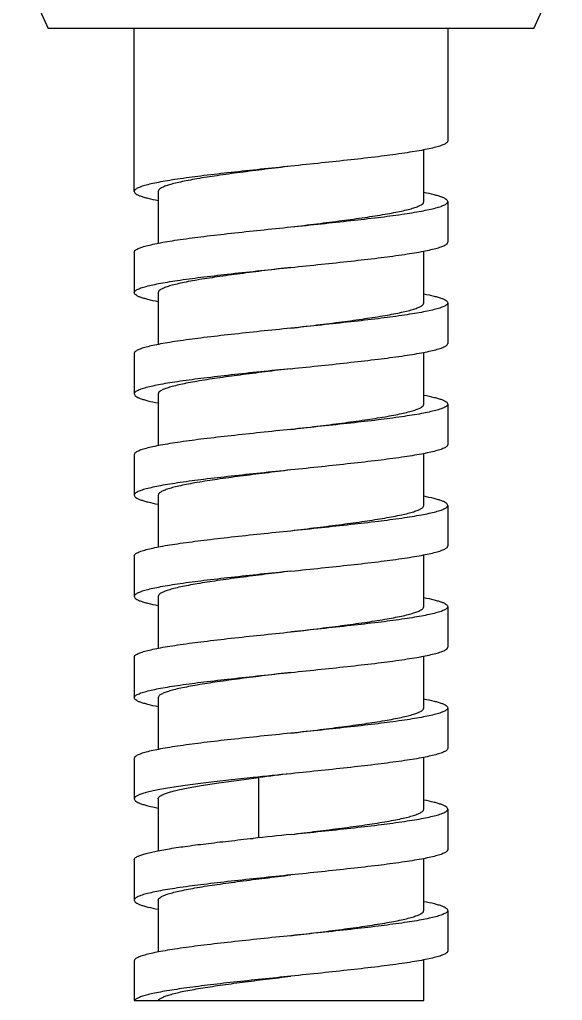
# Model space of a CAD drawing. Extents: x 0 to 1128, y 0 to 827.
# Drawn here: x 659.08 to 685.91, y 206.95 to 255.39 of the extents above; entities that cross this region are included whole.
import ezdxf

# ---------------------------------------------------------------- set-up
doc = ezdxf.new("R2010")
doc.units = 0
doc.header["$LTSCALE"] = 3
doc.header["$MEASUREMENT"] = 0
doc.layers.get('0').update_dxf_attribs({"linetype": 'CONTINUOUS'})

msp = doc.modelspace()

# ---------------------------------------------------------------- linework, layer by layer
at = {"color": 7, "linetype": 'Continuous'}
for p, q in [((684.498, 254.954), (660.498, 254.954)), ((664.748, 246.899), (664.748, 254.954)), ((680.248, 254.954), (680.248, 249.399)), ((679.064, 246.401), (679.064, 248.954)), ((665.934, 246.897), (665.934, 244.345)), ((680.248, 246.399), (680.248, 244.399)), ((664.748, 243.899), (664.748, 241.899)), ((679.063, 241.402), (679.063, 243.955)), ((665.934, 241.897), (665.934, 239.344)), ((680.248, 241.399), (680.248, 239.399)), ((664.748, 238.899), (664.748, 236.899)), ((679.063, 236.402), (679.063, 238.954)), ((665.933, 236.897), (665.933, 234.344)), ((680.248, 236.399), (680.248, 234.399)), ((679.061, 231.398), (679.061, 233.954)), ((664.748, 233.899), (664.748, 231.899)), ((665.932, 231.901), (665.932, 229.345)), ((680.248, 231.399), (680.248, 229.399)), ((664.748, 228.899), (664.748, 226.899)), ((679.062, 226.398), (679.062, 228.954)), ((665.932, 226.902), (665.932, 224.345)), ((680.248, 226.399), (680.248, 224.399)), ((664.748, 223.899), (664.748, 221.899)), ((679.062, 221.397), (679.062, 223.954)), ((665.933, 221.902), (665.933, 219.344)), ((680.248, 221.399), (680.248, 219.399)), ((679.063, 216.397), (679.063, 218.954)), ((664.748, 218.899), (664.748, 216.899)), ((670.914, 217.955), (670.629, 217.955)), ((670.915, 214.986), (670.915, 217.956)), ((665.932, 216.899), (665.932, 214.344)), ((680.248, 216.399), (680.248, 214.399)), ((664.748, 213.899), (664.748, 211.899)), ((679.065, 211.399), (679.065, 213.954)), ((665.932, 211.899), (665.932, 209.345)), ((680.248, 211.399), (680.248, 209.399)), ((664.748, 208.899), (664.748, 206.954)), ((679.065, 206.954), (679.065, 208.954)), ((664.749, 206.954), (679.066, 206.954))]:
    msp.add_line(p, q, dxfattribs=at)
for centre, radius, start, end in [((672.498, 260.954), 13.416, 153.4349, 206.5651), ((672.498, 260.954), 13.416, 333.4349, 26.5651), ((739.528, -437.464), 659.031, 95.837618, 96.000983), ((743.313, -366.662), 589.083, 96.904291, 97.059481), ((730.924, -357.417), 575.539, 95.826407, 96.013471)]:
    msp.add_arc(centre, radius, start, end, dxfattribs=at)
for points, knots in [([(680.248, 249.399), (680.248, 249.371), (680.219, 249.324), (680.161, 249.278), (680.064, 249.221), (679.894, 249.154), (679.638, 249.078), (679.313, 249.002), (678.922, 248.925), (678.471, 248.848), (677.758, 248.74), (676.75, 248.608), (675.427, 248.456), (673.991, 248.303), (673.002, 248.201), (672.498, 248.149)], [0, 0, 0, 0, 0.010934, 0.018611, 0.028193, 0.053531, 0.087366, 0.129606, 0.179971, 0.238039, 0.303301, 0.452939, 0.623324, 0.808011, 1, 1, 1, 1]), ([(672.498, 248.149), (671.994, 248.098), (671.005, 247.996), (669.57, 247.843), (668.247, 247.69), (667.238, 247.559), (666.526, 247.451), (666.074, 247.374), (665.684, 247.297), (665.359, 247.22), (665.102, 247.144), (664.933, 247.078), (664.835, 247.021), (664.777, 246.975), (664.748, 246.928), (664.748, 246.899)], [0, 0, 0, 0, 0.191985, 0.376667, 0.547053, 0.696692, 0.761956, 0.820024, 0.870388, 0.912628, 0.946465, 0.971805, 0.981387, 0.989066, 1, 1, 1, 1]), ([(672.498, 248.149), (672.07, 248.098), (671.231, 247.996), (670.013, 247.843), (668.89, 247.689), (668.035, 247.558), (667.431, 247.45), (667.049, 247.372), (666.718, 247.295), (666.444, 247.219), (666.224, 247.141), (666.05, 247.061), (665.93, 246.964), (665.931, 246.897)], [0, 0, 0, 0, 0.191441, 0.375613, 0.545538, 0.694825, 0.759965, 0.817966, 0.868328, 0.910665, 0.944726, 0.970506, 1, 1, 1, 1]), ([(664.748, 246.899), (664.748, 246.854), (664.817, 246.786), (664.927, 246.726), (665.06, 246.67), (665.228, 246.616), (665.522, 246.537), (665.761, 246.487), (665.932, 246.454)], [0, 0, 0, 0, 0.103845, 0.188332, 0.298407, 0.434837, 0.597557, 1, 1, 1, 1]), ([(680.248, 246.399), (680.248, 246.444), (680.18, 246.513), (680.07, 246.573), (679.936, 246.628), (679.768, 246.682), (679.475, 246.762), (679.236, 246.812), (679.066, 246.845)], [0, 0, 0, 0, 0.103865, 0.188357, 0.298432, 0.434862, 0.597582, 1, 1, 1, 1]), ([(672.498, 245.149), (672.926, 245.201), (673.765, 245.303), (674.984, 245.456), (676.107, 245.609), (676.962, 245.741), (677.566, 245.849), (677.948, 245.926), (678.279, 246.004), (678.553, 246.08), (678.773, 246.158), (678.947, 246.238), (679.067, 246.335), (679.065, 246.401)], [0, 0, 0, 0, 0.191461, 0.37565, 0.545587, 0.694878, 0.760021, 0.818017, 0.868378, 0.9107, 0.94475, 0.970513, 1, 1, 1, 1]), ([(672.498, 245.149), (673.002, 245.201), (673.991, 245.303), (675.427, 245.456), (676.75, 245.608), (677.758, 245.74), (678.471, 245.848), (678.922, 245.925), (679.313, 246.002), (679.638, 246.078), (679.894, 246.154), (680.064, 246.221), (680.161, 246.278), (680.219, 246.324), (680.248, 246.371), (680.248, 246.399)], [0, 0, 0, 0, 0.19199, 0.376677, 0.547061, 0.696699, 0.761961, 0.820029, 0.870394, 0.912634, 0.946468, 0.971807, 0.981388, 0.989066, 1, 1, 1, 1]), ([(664.748, 243.899), (664.748, 243.928), (664.777, 243.975), (664.835, 244.021), (664.933, 244.078), (665.102, 244.144), (665.359, 244.22), (665.684, 244.297), (666.074, 244.374), (666.526, 244.451), (667.238, 244.559), (668.246, 244.69), (669.57, 244.843), (671.005, 244.996), (671.994, 245.098), (672.498, 245.149)], [0, 0, 0, 0, 0.010934, 0.018613, 0.028196, 0.053535, 0.087371, 0.12961, 0.179972, 0.238039, 0.3033, 0.452937, 0.623324, 0.808009, 1, 1, 1, 1]), ([(672.498, 243.149), (673.002, 243.201), (673.991, 243.302), (675.427, 243.456), (676.75, 243.608), (677.758, 243.74), (678.471, 243.848), (678.922, 243.925), (679.313, 244.002), (679.638, 244.078), (679.894, 244.155), (680.064, 244.221), (680.161, 244.278), (680.219, 244.324), (680.248, 244.37), (680.248, 244.399)], [0, 0, 0, 0, 0.191993, 0.376672, 0.547058, 0.696698, 0.761963, 0.820034, 0.8704, 0.912643, 0.946476, 0.971815, 0.981394, 0.989066, 1, 1, 1, 1]), ([(664.748, 241.899), (664.748, 241.928), (664.777, 241.975), (664.835, 242.021), (664.933, 242.078), (665.102, 242.144), (665.359, 242.22), (665.684, 242.297), (666.074, 242.374), (666.526, 242.451), (667.238, 242.559), (668.247, 242.69), (669.57, 242.843), (671.005, 242.996), (671.994, 243.098), (672.498, 243.149)], [0, 0, 0, 0, 0.010931, 0.018603, 0.028182, 0.05352, 0.087354, 0.129597, 0.179964, 0.238034, 0.303298, 0.452938, 0.623321, 0.808004, 1, 1, 1, 1]), ([(672.498, 243.149), (672.07, 243.098), (671.231, 242.996), (670.012, 242.842), (668.889, 242.689), (668.034, 242.558), (667.43, 242.45), (667.048, 242.372), (666.717, 242.295), (666.443, 242.219), (666.223, 242.141), (666.05, 242.061), (665.93, 241.963), (665.931, 241.897)], [0, 0, 0, 0, 0.191485, 0.375694, 0.545647, 0.694945, 0.760084, 0.818079, 0.868431, 0.910751, 0.94479, 0.970544, 1, 1, 1, 1]), ([(665.928, 241.455), (665.758, 241.488), (665.519, 241.538), (665.227, 241.617), (665.059, 241.671), (664.926, 241.726), (664.816, 241.786), (664.748, 241.855), (664.748, 241.899)], [0, 0, 0, 0, 0.402317, 0.56502, 0.701405, 0.811506, 0.89602, 1, 1, 1, 1]), ([(679.07, 241.844), (679.24, 241.811), (679.478, 241.761), (679.77, 241.682), (679.937, 241.628), (680.071, 241.572), (680.18, 241.513), (680.248, 241.444), (680.248, 241.399)], [0, 0, 0, 0, 0.402307, 0.564999, 0.701374, 0.811467, 0.895982, 1, 1, 1, 1]), ([(672.498, 240.149), (672.926, 240.201), (673.766, 240.303), (674.984, 240.456), (676.107, 240.609), (676.963, 240.741), (677.566, 240.849), (677.949, 240.927), (678.28, 241.004), (678.553, 241.08), (678.773, 241.158), (678.947, 241.238), (679.067, 241.335), (679.065, 241.402)], [0, 0, 0, 0, 0.191491, 0.375706, 0.545662, 0.694962, 0.760101, 0.818095, 0.868447, 0.910762, 0.944798, 0.970547, 1, 1, 1, 1]), ([(680.248, 241.399), (680.248, 241.37), (680.219, 241.324), (680.161, 241.278), (680.064, 241.221), (679.894, 241.155), (679.638, 241.078), (679.313, 241.002), (678.922, 240.925), (678.471, 240.848), (677.758, 240.74), (676.75, 240.608), (675.427, 240.456), (673.991, 240.302), (673.002, 240.201), (672.498, 240.149)], [0, 0, 0, 0, 0.010934, 0.018606, 0.028185, 0.053524, 0.087356, 0.129598, 0.179963, 0.238032, 0.303296, 0.452935, 0.62332, 0.808003, 1, 1, 1, 1]), ([(672.498, 240.149), (671.994, 240.098), (671.005, 239.996), (669.57, 239.843), (668.247, 239.69), (667.238, 239.559), (666.526, 239.451), (666.074, 239.374), (665.684, 239.297), (665.359, 239.22), (665.102, 239.144), (664.933, 239.078), (664.835, 239.021), (664.777, 238.975), (664.748, 238.928), (664.748, 238.899)], [0, 0, 0, 0, 0.191995, 0.376677, 0.547059, 0.696699, 0.761964, 0.820035, 0.870402, 0.912645, 0.94648, 0.971818, 0.981397, 0.989069, 1, 1, 1, 1]), ([(672.498, 238.149), (673.002, 238.201), (673.991, 238.302), (675.427, 238.456), (676.75, 238.608), (677.758, 238.74), (678.471, 238.848), (678.922, 238.925), (679.313, 239.002), (679.638, 239.078), (679.894, 239.155), (680.064, 239.221), (680.161, 239.278), (680.219, 239.324), (680.248, 239.37), (680.248, 239.399)], [0, 0, 0, 0, 0.191991, 0.376676, 0.547063, 0.696701, 0.761964, 0.820033, 0.870399, 0.912644, 0.946479, 0.971819, 0.981398, 0.98907, 1, 1, 1, 1]), ([(672.498, 238.149), (671.994, 238.098), (671.005, 237.996), (669.57, 237.843), (668.247, 237.69), (667.238, 237.559), (666.526, 237.451), (666.074, 237.374), (665.684, 237.297), (665.359, 237.22), (665.102, 237.144), (664.933, 237.078), (664.835, 237.021), (664.777, 236.975), (664.748, 236.928), (664.748, 236.899)], [0, 0, 0, 0, 0.19199, 0.376674, 0.547057, 0.696698, 0.761962, 0.820032, 0.870395, 0.912634, 0.946468, 0.971806, 0.981388, 0.989066, 1, 1, 1, 1]), ([(672.498, 238.149), (672.07, 238.098), (671.231, 237.996), (670.012, 237.842), (668.889, 237.689), (668.034, 237.558), (667.43, 237.45), (667.048, 237.372), (666.717, 237.295), (666.443, 237.219), (666.223, 237.141), (666.05, 237.061), (665.929, 236.963), (665.931, 236.897)], [0, 0, 0, 0, 0.191486, 0.375697, 0.545651, 0.694949, 0.760086, 0.818084, 0.868433, 0.910753, 0.944787, 0.970541, 1, 1, 1, 1]), ([(664.748, 236.899), (664.748, 236.854), (664.817, 236.786), (664.926, 236.726), (665.06, 236.67), (665.228, 236.616), (665.521, 236.537), (665.76, 236.487), (665.931, 236.454)], [0, 0, 0, 0, 0.103865, 0.188355, 0.298429, 0.434858, 0.597574, 1, 1, 1, 1]), ([(679.069, 236.844), (679.239, 236.811), (679.478, 236.761), (679.77, 236.682), (679.937, 236.628), (680.071, 236.572), (680.18, 236.513), (680.248, 236.444), (680.248, 236.399)], [0, 0, 0, 0, 0.40233, 0.565035, 0.701421, 0.811516, 0.896031, 1, 1, 1, 1]), ([(672.498, 235.149), (672.926, 235.201), (673.766, 235.303), (674.984, 235.456), (676.107, 235.609), (676.962, 235.741), (677.566, 235.849), (677.949, 235.926), (678.279, 236.004), (678.553, 236.08), (678.773, 236.158), (678.947, 236.238), (679.067, 236.335), (679.065, 236.402)], [0, 0, 0, 0, 0.191474, 0.375674, 0.54562, 0.694916, 0.760056, 0.818051, 0.868408, 0.91073, 0.944776, 0.970535, 1, 1, 1, 1]), ([(680.248, 236.399), (680.248, 236.37), (680.219, 236.324), (680.161, 236.278), (680.064, 236.221), (679.894, 236.155), (679.638, 236.078), (679.313, 236.002), (678.922, 235.925), (678.471, 235.848), (677.758, 235.74), (676.75, 235.608), (675.427, 235.456), (673.991, 235.302), (673.002, 235.201), (672.498, 235.149)], [0, 0, 0, 0, 0.01093, 0.018602, 0.028181, 0.053521, 0.087356, 0.1296, 0.179965, 0.238033, 0.303294, 0.45293, 0.623318, 0.808005, 1, 1, 1, 1]), ([(672.498, 235.149), (671.994, 235.098), (671.005, 234.996), (669.57, 234.843), (668.247, 234.69), (667.238, 234.559), (666.526, 234.451), (666.074, 234.374), (665.684, 234.297), (665.359, 234.22), (665.102, 234.144), (664.933, 234.078), (664.835, 234.021), (664.777, 233.975), (664.748, 233.928), (664.748, 233.899)], [0, 0, 0, 0, 0.191996, 0.376678, 0.547061, 0.696702, 0.761967, 0.820037, 0.870403, 0.912645, 0.946476, 0.971814, 0.981393, 0.989065, 1, 1, 1, 1]), ([(680.248, 234.399), (680.248, 234.371), (680.219, 234.324), (680.161, 234.278), (680.064, 234.221), (679.894, 234.154), (679.638, 234.078), (679.313, 234.002), (678.922, 233.925), (678.471, 233.848), (677.758, 233.74), (676.75, 233.608), (675.427, 233.456), (673.991, 233.303), (673.002, 233.201), (672.498, 233.149)], [0, 0, 0, 0, 0.010934, 0.018612, 0.028194, 0.053533, 0.087368, 0.129609, 0.179975, 0.238044, 0.303305, 0.452942, 0.623326, 0.808013, 1, 1, 1, 1]), ([(672.498, 233.149), (671.994, 233.098), (671.005, 232.996), (669.57, 232.843), (668.247, 232.69), (667.238, 232.559), (666.526, 232.451), (666.074, 232.374), (665.684, 232.297), (665.359, 232.22), (665.102, 232.144), (664.933, 232.078), (664.835, 232.021), (664.777, 231.975), (664.748, 231.928), (664.748, 231.899)], [0, 0, 0, 0, 0.191986, 0.376667, 0.547053, 0.696693, 0.761956, 0.820025, 0.870389, 0.912628, 0.946465, 0.971805, 0.981387, 0.989066, 1, 1, 1, 1]), ([(672.498, 233.149), (672.072, 233.098), (671.235, 232.996), (670.02, 232.843), (668.899, 232.691), (668.046, 232.56), (667.442, 232.452), (667.059, 232.374), (666.728, 232.298), (666.452, 232.221), (666.233, 232.145), (666.089, 232.079), (666.006, 232.022), (665.955, 231.975), (665.932, 231.929), (665.931, 231.901)], [0, 0, 0, 0, 0.190779, 0.374357, 0.543821, 0.692836, 0.757926, 0.815936, 0.866367, 0.908833, 0.943082, 0.969107, 0.97917, 0.987449, 1, 1, 1, 1]), ([(664.748, 231.899), (664.748, 231.855), (664.817, 231.786), (664.926, 231.726), (665.06, 231.671), (665.227, 231.616), (665.52, 231.537), (665.759, 231.487), (665.929, 231.454)], [0, 0, 0, 0, 0.103903, 0.188396, 0.298468, 0.434888, 0.597593, 1, 1, 1, 1]), ([(680.248, 231.399), (680.248, 231.444), (680.18, 231.513), (680.07, 231.573), (679.936, 231.628), (679.768, 231.683), (679.474, 231.762), (679.235, 231.812), (679.064, 231.845)], [0, 0, 0, 0, 0.10382, 0.188309, 0.298361, 0.434745, 0.597443, 1, 1, 1, 1]), ([(672.498, 230.149), (673.002, 230.201), (673.991, 230.303), (675.427, 230.456), (676.75, 230.608), (677.758, 230.74), (678.471, 230.848), (678.922, 230.925), (679.313, 231.002), (679.638, 231.078), (679.894, 231.154), (680.064, 231.221), (680.161, 231.278), (680.219, 231.324), (680.248, 231.371), (680.248, 231.399)], [0, 0, 0, 0, 0.191988, 0.376675, 0.547058, 0.696695, 0.761957, 0.820026, 0.870391, 0.912632, 0.946467, 0.971806, 0.981388, 0.989066, 1, 1, 1, 1]), ([(672.498, 230.149), (672.925, 230.201), (673.762, 230.303), (674.978, 230.455), (676.099, 230.608), (676.953, 230.74), (677.556, 230.848), (677.939, 230.925), (678.27, 231.001), (678.546, 231.078), (678.765, 231.154), (678.909, 231.221), (678.991, 231.278), (679.042, 231.325), (679.065, 231.37), (679.065, 231.398)], [0, 0, 0, 0, 0.190882, 0.374549, 0.544077, 0.693121, 0.758209, 0.8162, 0.866609, 0.909037, 0.943249, 0.969218, 0.979252, 0.987503, 1, 1, 1, 1]), ([(664.748, 228.899), (664.748, 228.928), (664.777, 228.975), (664.835, 229.021), (664.933, 229.078), (665.102, 229.144), (665.359, 229.22), (665.684, 229.297), (666.074, 229.374), (666.526, 229.451), (667.238, 229.559), (668.246, 229.69), (669.57, 229.843), (671.005, 229.996), (671.994, 230.098), (672.498, 230.149)], [0, 0, 0, 0, 0.010934, 0.018613, 0.028195, 0.053535, 0.087371, 0.129609, 0.179972, 0.238039, 0.3033, 0.452937, 0.623324, 0.808009, 1, 1, 1, 1]), ([(672.498, 228.149), (673.002, 228.201), (673.991, 228.303), (675.427, 228.456), (676.75, 228.608), (677.758, 228.74), (678.471, 228.848), (678.922, 228.925), (679.313, 229.002), (679.638, 229.078), (679.894, 229.154), (680.064, 229.221), (680.161, 229.278), (680.219, 229.324), (680.248, 229.371), (680.248, 229.399)], [0, 0, 0, 0, 0.191986, 0.376665, 0.547053, 0.696695, 0.761959, 0.820025, 0.870386, 0.912625, 0.946459, 0.971806, 0.98139, 0.989066, 1, 1, 1, 1]), ([(672.498, 228.149), (671.994, 228.098), (671.005, 227.996), (669.57, 227.843), (668.246, 227.69), (667.238, 227.559), (666.526, 227.451), (666.074, 227.374), (665.684, 227.297), (665.359, 227.22), (665.102, 227.144), (664.933, 227.078), (664.835, 227.021), (664.777, 226.975), (664.748, 226.928), (664.748, 226.899)], [0, 0, 0, 0, 0.191991, 0.376677, 0.547059, 0.696699, 0.761961, 0.82003, 0.870394, 0.912634, 0.946468, 0.971806, 0.981388, 0.989066, 1, 1, 1, 1]), ([(672.498, 228.149), (672.072, 228.098), (671.235, 227.996), (670.021, 227.844), (668.901, 227.691), (668.047, 227.56), (667.444, 227.452), (667.061, 227.375), (666.73, 227.298), (666.453, 227.222), (666.234, 227.146), (666.09, 227.079), (666.007, 227.022), (665.956, 226.975), (665.932, 226.93), (665.931, 226.902)], [0, 0, 0, 0, 0.190717, 0.374241, 0.543666, 0.692666, 0.757758, 0.815775, 0.866223, 0.908711, 0.942993, 0.969053, 0.979136, 0.987434, 1, 1, 1, 1]), ([(664.748, 226.899), (664.748, 226.854), (664.817, 226.786), (664.927, 226.726), (665.06, 226.67), (665.228, 226.616), (665.521, 226.537), (665.761, 226.487), (665.932, 226.454)], [0, 0, 0, 0, 0.103853, 0.188347, 0.298424, 0.434859, 0.597583, 1, 1, 1, 1]), ([(679.068, 226.844), (679.238, 226.811), (679.477, 226.761), (679.769, 226.682), (679.937, 226.628), (680.07, 226.572), (680.18, 226.513), (680.248, 226.444), (680.248, 226.399)], [0, 0, 0, 0, 0.402421, 0.565166, 0.701573, 0.811667, 0.896149, 1, 1, 1, 1]), ([(680.248, 226.399), (680.248, 226.371), (680.219, 226.324), (680.161, 226.278), (680.064, 226.221), (679.894, 226.154), (679.638, 226.078), (679.313, 226.002), (678.922, 225.925), (678.471, 225.848), (677.758, 225.74), (676.75, 225.608), (675.427, 225.456), (673.991, 225.303), (673.002, 225.201), (672.498, 225.149)], [0, 0, 0, 0, 0.010934, 0.01861, 0.028194, 0.05354, 0.087374, 0.129612, 0.179972, 0.238037, 0.303299, 0.45294, 0.623327, 0.808009, 1, 1, 1, 1]), ([(672.498, 225.149), (672.925, 225.201), (673.762, 225.303), (674.977, 225.455), (676.097, 225.608), (676.951, 225.739), (677.554, 225.847), (677.938, 225.924), (678.269, 226.001), (678.545, 226.077), (678.763, 226.153), (678.908, 226.22), (678.99, 226.277), (679.041, 226.324), (679.065, 226.37), (679.065, 226.398)], [0, 0, 0, 0, 0.1908, 0.374395, 0.543873, 0.692896, 0.757985, 0.815989, 0.866416, 0.908875, 0.943123, 0.969141, 0.9792, 0.987473, 1, 1, 1, 1]), ([(664.748, 223.899), (664.748, 223.928), (664.777, 223.975), (664.835, 224.021), (664.933, 224.078), (665.102, 224.144), (665.359, 224.22), (665.684, 224.297), (666.074, 224.374), (666.526, 224.451), (667.238, 224.559), (668.246, 224.69), (669.57, 224.843), (671.005, 224.996), (671.994, 225.098), (672.498, 225.149)], [0, 0, 0, 0, 0.010934, 0.018612, 0.028193, 0.053531, 0.087365, 0.129604, 0.179968, 0.238037, 0.303299, 0.452939, 0.623321, 0.808008, 1, 1, 1, 1]), ([(672.498, 223.149), (673.002, 223.201), (673.991, 223.303), (675.427, 223.456), (676.75, 223.608), (677.758, 223.74), (678.471, 223.848), (678.922, 223.925), (679.313, 224.002), (679.638, 224.078), (679.894, 224.154), (680.064, 224.221), (680.161, 224.278), (680.219, 224.324), (680.248, 224.371), (680.248, 224.399)], [0, 0, 0, 0, 0.191986, 0.37667, 0.547059, 0.696697, 0.761957, 0.820022, 0.870382, 0.912621, 0.946455, 0.971801, 0.981385, 0.989062, 1, 1, 1, 1]), ([(664.748, 221.899), (664.748, 221.928), (664.777, 221.975), (664.835, 222.021), (664.933, 222.078), (665.102, 222.144), (665.359, 222.22), (665.684, 222.297), (666.074, 222.374), (666.526, 222.451), (667.238, 222.559), (668.246, 222.691), (669.57, 222.843), (671.005, 222.996), (671.994, 223.098), (672.498, 223.149)], [0, 0, 0, 0, 0.010942, 0.018621, 0.028205, 0.053549, 0.08738, 0.129617, 0.179976, 0.238041, 0.303304, 0.452942, 0.623325, 0.808007, 1, 1, 1, 1]), ([(672.498, 223.149), (672.072, 223.098), (671.235, 222.996), (670.021, 222.844), (668.901, 222.691), (668.047, 222.56), (667.444, 222.452), (667.061, 222.375), (666.73, 222.298), (666.453, 222.222), (666.235, 222.146), (666.09, 222.079), (666.007, 222.022), (665.956, 221.975), (665.932, 221.93), (665.931, 221.902)], [0, 0, 0, 0, 0.190706, 0.374219, 0.543638, 0.692635, 0.757725, 0.815746, 0.866194, 0.908689, 0.942976, 0.969047, 0.979133, 0.987434, 1, 1, 1, 1]), ([(665.927, 221.455), (665.757, 221.488), (665.518, 221.538), (665.226, 221.617), (665.059, 221.671), (664.926, 221.726), (664.816, 221.786), (664.748, 221.854), (664.748, 221.899)], [0, 0, 0, 0, 0.402401, 0.565132, 0.701524, 0.8116, 0.896083, 1, 1, 1, 1]), ([(679.069, 221.844), (679.239, 221.811), (679.478, 221.761), (679.77, 221.682), (679.937, 221.628), (680.071, 221.572), (680.18, 221.513), (680.248, 221.444), (680.248, 221.399)], [0, 0, 0, 0, 0.402422, 0.565163, 0.701563, 0.811642, 0.896122, 1, 1, 1, 1]), ([(680.248, 221.399), (680.248, 221.371), (680.219, 221.324), (680.161, 221.278), (680.064, 221.221), (679.894, 221.154), (679.638, 221.078), (679.313, 221.002), (678.922, 220.925), (678.471, 220.848), (677.758, 220.74), (676.75, 220.608), (675.427, 220.456), (673.991, 220.303), (673.002, 220.201), (672.498, 220.149)], [0, 0, 0, 0, 0.010938, 0.018616, 0.028199, 0.053546, 0.087378, 0.129617, 0.179976, 0.238039, 0.303299, 0.452935, 0.623324, 0.808011, 1, 1, 1, 1]), ([(672.498, 220.149), (672.925, 220.201), (673.761, 220.303), (674.976, 220.455), (676.096, 220.607), (676.95, 220.739), (677.553, 220.847), (677.936, 220.924), (678.267, 221.001), (678.544, 221.077), (678.762, 221.153), (678.907, 221.22), (678.99, 221.277), (679.041, 221.324), (679.065, 221.369), (679.065, 221.397)], [0, 0, 0, 0, 0.190736, 0.374275, 0.543712, 0.692718, 0.757808, 0.815822, 0.866265, 0.908747, 0.943024, 0.969078, 0.979156, 0.987449, 1, 1, 1, 1]), ([(672.498, 220.149), (671.994, 220.098), (671.005, 219.996), (669.57, 219.843), (668.246, 219.691), (667.238, 219.559), (666.526, 219.451), (666.074, 219.374), (665.684, 219.297), (665.359, 219.22), (665.102, 219.144), (664.933, 219.078), (664.835, 219.021), (664.777, 218.975), (664.748, 218.928), (664.748, 218.899)], [0, 0, 0, 0, 0.19199, 0.376671, 0.547055, 0.696695, 0.761959, 0.820025, 0.870385, 0.912622, 0.946452, 0.971796, 0.98138, 0.989058, 1, 1, 1, 1]), ([(680.248, 219.399), (680.248, 219.371), (680.219, 219.324), (680.161, 219.278), (680.064, 219.221), (679.894, 219.154), (679.638, 219.078), (679.313, 219.002), (678.922, 218.925), (678.471, 218.848), (677.758, 218.74), (676.75, 218.608), (675.427, 218.456), (673.991, 218.303), (673.002, 218.201), (672.498, 218.149)], [0, 0, 0, 0, 0.010934, 0.018611, 0.028193, 0.053531, 0.087365, 0.129605, 0.179969, 0.238038, 0.3033, 0.452939, 0.623323, 0.80801, 1, 1, 1, 1]), ([(670.629, 217.956), (670.224, 217.913), (669.44, 217.828), (668.319, 217.698), (667.312, 217.569), (666.558, 217.457), (666.033, 217.365), (665.703, 217.3), (665.42, 217.235), (665.186, 217.171), (664.999, 217.105), (664.851, 217.037), (664.748, 216.956), (664.748, 216.899)], [0, 0, 0, 0, 0.202788, 0.391646, 0.561431, 0.707635, 0.77067, 0.826442, 0.874633, 0.914987, 0.947388, 0.971895, 1, 1, 1, 1]), ([(665.932, 216.899), (665.932, 216.952), (666.013, 217.034), (666.143, 217.105), (666.301, 217.171), (666.5, 217.235), (666.74, 217.3), (667.019, 217.365), (667.464, 217.457), (668.103, 217.569), (669.299, 217.75), (670.251, 217.873), (670.915, 217.956)], [0, 0, 0, 0, 0.030928, 0.056133, 0.08896, 0.129555, 0.177813, 0.233495, 0.296305, 0.441889, 0.610789, 1, 1, 1, 1]), ([(664.748, 216.899), (664.748, 216.855), (664.816, 216.786), (664.926, 216.726), (665.059, 216.671), (665.227, 216.617), (665.519, 216.538), (665.758, 216.487), (665.928, 216.454)], [0, 0, 0, 0, 0.103925, 0.188432, 0.298504, 0.434911, 0.597621, 1, 1, 1, 1]), ([(680.248, 216.399), (680.248, 216.444), (680.18, 216.513), (680.07, 216.573), (679.936, 216.628), (679.768, 216.683), (679.475, 216.762), (679.235, 216.812), (679.064, 216.845)], [0, 0, 0, 0, 0.103839, 0.18833, 0.298408, 0.434844, 0.597572, 1, 1, 1, 1]), ([(672.498, 215.149), (673.002, 215.201), (673.991, 215.303), (675.427, 215.456), (676.75, 215.608), (677.758, 215.74), (678.471, 215.848), (678.922, 215.925), (679.313, 216.002), (679.638, 216.078), (679.894, 216.154), (680.064, 216.221), (680.161, 216.278), (680.219, 216.324), (680.248, 216.371), (680.248, 216.399)], [0, 0, 0, 0, 0.191991, 0.376677, 0.54706, 0.696699, 0.761961, 0.82003, 0.870394, 0.912634, 0.946469, 0.971807, 0.981388, 0.989066, 1, 1, 1, 1]), ([(672.498, 215.149), (672.925, 215.201), (673.761, 215.303), (674.976, 215.455), (676.096, 215.607), (676.949, 215.739), (677.552, 215.847), (677.935, 215.924), (678.267, 216.001), (678.543, 216.077), (678.762, 216.153), (678.906, 216.22), (678.989, 216.276), (679.041, 216.323), (679.065, 216.369), (679.065, 216.397)], [0, 0, 0, 0, 0.190705, 0.374218, 0.543635, 0.692632, 0.757726, 0.815742, 0.866195, 0.908685, 0.942978, 0.969045, 0.979132, 0.987436, 1, 1, 1, 1]), ([(664.748, 213.899), (664.748, 213.956), (664.851, 214.037), (664.999, 214.105), (665.186, 214.171), (665.42, 214.235), (665.703, 214.3), (666.033, 214.365), (666.558, 214.457), (667.312, 214.569), (668.319, 214.698), (669.44, 214.828), (670.224, 214.913), (670.629, 214.956)], [0, 0, 0, 0, 0.028105, 0.052611, 0.085012, 0.125366, 0.173557, 0.229329, 0.292363, 0.438568, 0.608354, 0.797212, 1, 1, 1, 1]), ([(680.248, 214.399), (680.248, 214.371), (680.219, 214.324), (680.161, 214.278), (680.064, 214.221), (679.894, 214.154), (679.638, 214.078), (679.313, 214.002), (678.922, 213.925), (678.471, 213.848), (677.758, 213.74), (676.75, 213.608), (675.427, 213.456), (673.991, 213.303), (673.002, 213.201), (672.498, 213.149)], [0, 0, 0, 0, 0.010934, 0.018613, 0.028195, 0.053534, 0.08737, 0.129608, 0.179971, 0.238039, 0.303301, 0.452939, 0.623325, 0.808009, 1, 1, 1, 1]), ([(672.498, 213.149), (671.994, 213.098), (671.005, 212.996), (669.57, 212.843), (668.246, 212.69), (667.238, 212.559), (666.526, 212.451), (666.074, 212.374), (665.684, 212.297), (665.359, 212.22), (665.102, 212.144), (664.933, 212.078), (664.835, 212.021), (664.777, 211.975), (664.748, 211.928), (664.748, 211.899)], [0, 0, 0, 0, 0.191991, 0.376677, 0.547059, 0.696698, 0.76196, 0.82003, 0.870394, 0.912634, 0.946468, 0.971806, 0.981388, 0.989066, 1, 1, 1, 1]), ([(665.932, 211.899), (665.932, 211.966), (666.053, 212.062), (666.228, 212.143), (666.449, 212.221), (666.723, 212.296), (667.054, 212.373), (667.437, 212.451), (668.04, 212.559), (668.895, 212.69), (670.016, 212.843), (671.233, 212.996), (672.071, 213.098), (672.498, 213.149)], [0, 0, 0, 0, 0.029704, 0.055595, 0.089803, 0.132255, 0.182643, 0.240624, 0.305798, 0.455058, 0.62481, 0.808796, 1, 1, 1, 1]), ([(664.748, 211.899), (664.748, 211.854), (664.817, 211.786), (664.926, 211.726), (665.06, 211.67), (665.228, 211.616), (665.521, 211.537), (665.76, 211.487), (665.931, 211.454)], [0, 0, 0, 0, 0.103867, 0.188362, 0.298438, 0.43487, 0.597591, 1, 1, 1, 1]), ([(679.071, 211.844), (679.241, 211.811), (679.479, 211.761), (679.771, 211.682), (679.938, 211.628), (680.071, 211.572), (680.18, 211.513), (680.248, 211.444), (680.248, 211.399)], [0, 0, 0, 0, 0.402307, 0.564993, 0.701359, 0.811438, 0.89595, 1, 1, 1, 1]), ([(680.248, 211.399), (680.248, 211.37), (680.219, 211.324), (680.161, 211.278), (680.064, 211.221), (679.894, 211.154), (679.638, 211.078), (679.313, 211.002), (678.922, 210.925), (678.471, 210.848), (677.758, 210.74), (676.75, 210.608), (675.427, 210.456), (673.991, 210.303), (673.002, 210.201), (672.498, 210.149)], [0, 0, 0, 0, 0.010937, 0.018611, 0.028191, 0.053531, 0.087362, 0.129604, 0.179968, 0.238037, 0.3033, 0.452939, 0.623324, 0.808005, 1, 1, 1, 1]), ([(672.498, 210.149), (672.925, 210.201), (673.763, 210.303), (674.98, 210.456), (676.101, 210.608), (676.955, 210.74), (677.559, 210.848), (677.942, 210.925), (678.273, 211.002), (678.547, 211.078), (678.768, 211.156), (678.943, 211.236), (679.065, 211.332), (679.065, 211.399)], [0, 0, 0, 0, 0.191157, 0.375086, 0.544834, 0.694049, 0.759198, 0.817236, 0.867671, 0.910105, 0.944297, 0.970225, 1, 1, 1, 1]), ([(672.498, 210.149), (671.994, 210.098), (671.005, 209.996), (669.57, 209.843), (668.247, 209.69), (667.238, 209.559), (666.526, 209.451), (666.074, 209.374), (665.684, 209.297), (665.359, 209.22), (665.102, 209.144), (664.933, 209.078), (664.835, 209.021), (664.777, 208.975), (664.748, 208.928), (664.748, 208.899)], [0, 0, 0, 0, 0.191989, 0.37667, 0.547051, 0.696691, 0.761955, 0.820025, 0.870391, 0.91263, 0.946464, 0.9718, 0.981381, 0.989059, 1, 1, 1, 1]), ([(680.248, 209.399), (680.248, 209.371), (680.219, 209.324), (680.161, 209.278), (680.064, 209.221), (679.894, 209.154), (679.638, 209.078), (679.313, 209.002), (678.922, 208.925), (678.471, 208.848), (677.758, 208.74), (676.75, 208.608), (675.427, 208.456), (673.991, 208.303), (673.002, 208.201), (672.498, 208.149)], [0, 0, 0, 0, 0.010934, 0.018612, 0.028194, 0.053533, 0.087368, 0.129607, 0.179971, 0.238037, 0.303296, 0.452937, 0.623324, 0.808011, 1, 1, 1, 1]), ([(672.498, 208.149), (672.016, 208.1), (671.068, 208.003), (669.688, 207.856), (668.407, 207.71), (667.269, 207.564), (666.43, 207.438), (665.861, 207.333), (665.519, 207.26), (665.237, 207.187), (665.019, 207.114), (664.864, 207.043), (664.787, 206.985), (664.766, 206.954)], [0, 0, 0, 0, 0.185056, 0.363662, 0.529638, 0.677232, 0.801399, 0.853369, 0.898025, 0.935054, 0.964274, 0.985724, 1, 1, 1, 1]), ([(665.947, 206.954), (665.964, 206.984), (666.028, 207.042), (666.159, 207.114), (666.345, 207.186), (666.695, 207.293), (667.258, 207.42), (668.067, 207.564), (669.031, 207.71), (670.117, 207.856), (671.286, 208.002), (672.09, 208.1), (672.498, 208.149)], [0, 0, 0, 0, 0.015336, 0.037436, 0.067125, 0.104452, 0.201138, 0.325166, 0.472347, 0.637735, 0.815683, 1, 1, 1, 1])]:
    msp.add_open_spline(points, degree=3, knots=knots, dxfattribs=at)

doc.saveas('drawing.dxf')
